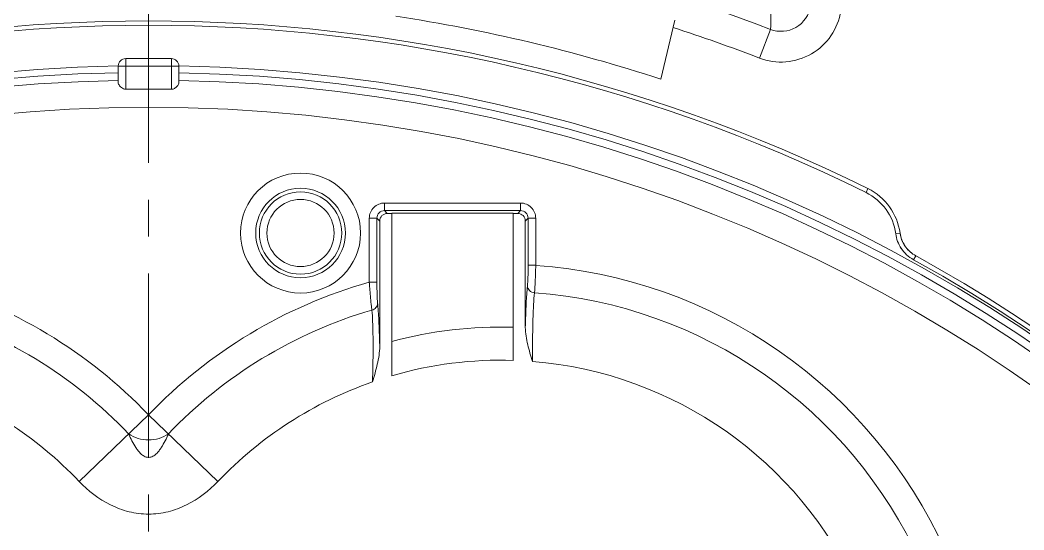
# Model space of a CAD drawing. Header units: millimetres. Extents: x 1815 to 2350, y 526 to 985.
# Drawn here: x 2005.5 to 2071.9, y 844.9 to 878.6 of the extents above; entities that cross this region are included whole.
import ezdxf

# ---------------------------------------------------------------- set-up
doc = ezdxf.new("R2010")
doc.units = ezdxf.units.MM
doc.header["$LTSCALE"] = 16.334999
doc.linetypes.add('CENTER', pattern=[0.6, 0.375, -0.075, 0.075, -0.075])
doc.linetypes.add('HIDDEN', pattern=[0.2, 0.1, -0.1])
doc.layers.get('0').update_dxf_attribs({"lineweight": 18})
doc.layers.add('DEFAULT_2', color=8, linetype='HIDDEN', lineweight=18)

msp = doc.modelspace()

# ---------------------------------------------------------------- linework, layer by layer
at = {"color": 1, "linetype": 'CENTER', "ltscale": 1.990327}
msp.add_line((2013.998, 596.071), (2013.998, 941.071), dxfattribs=at)
at = {"color": 7, "linetype": 'Continuous'}
for p, q in [((2047.874, 874.718), (2048.802, 878.627)), ((2054.388, 876.116), (2055.117, 878.012)), ((2012.491, 876.075), (2012.491, 874.049)), ((2015.506, 876.075), (2012.491, 876.075)), ((2015.506, 874.049), (2015.506, 876.075)), ((2011.988, 874.513), (2011.988, 875.572)), ((2011.988, 875.572), (2015.7, 875.572)), ((2016.008, 874.513), (2016.008, 875.572)), ((2061.442, 867.218), (2061.569, 867.475)), ((2029.6, 866.019), (2029.6, 866.521)), ((2038.596, 866.521), (2029.6, 866.521)), ((2038.596, 866.521), (2038.596, 866.019)), ((2029.6, 866.019), (2029.786, 865.833)), ((2029.6, 866.019), (2038.596, 866.019)), ((2029.786, 865.833), (2030.078, 865.833)), ((2030.078, 855.091), (2030.078, 865.859)), ((2030.078, 865.859), (2038.118, 865.859)), ((2038.118, 856.11), (2038.118, 865.859)), ((2038.118, 865.833), (2038.411, 865.833)), ((2038.411, 865.833), (2038.596, 866.019)), ((2028.596, 865.517), (2028.596, 861.278)), ((2028.596, 865.517), (2029.098, 865.517)), ((2029.098, 861.278), (2029.098, 865.517)), ((2029.284, 865.331), (2029.098, 865.517)), ((2029.284, 857.044), (2029.284, 865.331)), ((2039.098, 865.517), (2038.913, 865.331)), ((2038.913, 865.331), (2038.913, 858.288)), ((2039.098, 865.517), (2039.098, 862.399)), ((2039.098, 865.517), (2039.6, 865.517)), ((2039.6, 862.398), (2039.6, 865.517)), ((2063.407, 864.484), (2063.692, 864.523)), ((2064.582, 862.77), (2064.727, 863.032)), ((2064.712, 863.041), (2064.727, 863.032)), ((2039.6, 862.398), (2039.098, 862.398)), ((2029.098, 861.278), (2028.596, 861.278)), ((2013.998, 852.499), (2009.409, 848.101)), ((2018.587, 848.101), (2013.998, 852.499))]:
    msp.add_line(p, q, dxfattribs=at)
for centre, radius in [((2013.998, 771.071), 101.783), ((2024.048, 864.536), 3.969), ((2024.048, 864.536), 2.965), ((2024.048, 864.536), 2.724), ((2024.048, 864.536), 2.222)]:
    msp.add_circle(centre, radius, dxfattribs=at)
for centre, radius, start, end in [((2013.998, 771.071), 114.574, 68.96819, 84.30236), ((2055.824, 879.85), 4, 248.96819, 351.17266), ((2055.824, 879.85), 1.969, 248.96819, 351.17266), ((2013.998, 771.071), 107.502, 63.7358, 116.2642), ((2013.998, 771.071), 107.215, 63.7358, 116.2642), ((2013.998, 771.071), 109.042, 71.90088, 81.36966), ((2013.998, 771.071), 112.542, 68.96819, 72.04844), ((2013.998, 771.071), 104.542, 91.10143, 88.88734), ((2012.491, 875.572), 0.503, 90, 177.54712), ((2015.506, 875.572), 0.503, 2.45288, 90), ((2013.998, 771.071), 104.092, 91.10644, 88.8863), ((2013.998, 771.071), 103.581, 91.11024, 88.88976), ((2013.998, 771.071), 102.989, 89.1613, 90.8387), ((2059.857, 864.006), 3.582, 7.67105, 63.7358), ((2059.857, 864.006), 3.868, 7.76306, 63.7358), ((2029.6, 865.517), 1.003, 89.96643, 180.03357), ((2038.597, 865.517), 1.003, 359.96751, 90.03249), ((2065.7, 864.794), 2.314, 187.70303, 213.32773), ((2065.671, 864.796), 1.999, 187.78723, 225.45108), ((2013.998, 771.071), 105.025, 294.43578, 61.12697), ((2065.694, 864.818), 2.031, 225.4669, 238.68029), ((2065.674, 864.786), 1.993, 238.7054, 241.12461), ((2013.998, 771.071), 104.725, 119.08004, 61.11754), ((2037.313, 830.257), 32.222, 24.3853, 85.92932), ((1990.684, 830.257), 32.222, 43.65183, 74.30568), ((2037.313, 830.257), 32.222, 105.69432, 136.34816), ((2037.301, 830.242), 30.424, 24.38503, 85.8148), ((1990.636, 830.184), 30.493, 43.65758, 73.63812), ((2037.361, 830.183), 30.494, 106.36223, 136.34221), ((2037.313, 830.257), 28.057, 88.35478, 104.94274), ((2037.313, 830.257), 25.866, 88.21542, 106.24165), ((2037.313, 830.257), 25.866, 24.36888, 85.39354), ((1990.684, 830.257), 25.866, 43.61996, 70.80176), ((2037.313, 830.257), 25.866, 109.19789, 136.38005)]:
    msp.add_arc(centre, radius, start, end, dxfattribs=at)
for centre, major_axis, start_param, end_param in [((2029.787, 865.33), (0.356, -0.356), 2.357564, 3.925621), ((2038.409, 865.33), (0.356, 0.356), 5.499157, 7.067214)]:
    msp.add_ellipse(centre, major_axis=major_axis, ratio=0.997265, start_param=start_param, end_param=end_param, dxfattribs=at)
for points, knots in [([(2055.035, 881.202), (2055.073, 880.844), (2055.116, 880.159), (2055.148, 879.338), (2055.158, 878.765), (2055.159, 878.433), (2055.149, 878.191), (2055.134, 878.058), (2055.117, 878.012)], [0, 0, 0, 0, 1.081984, 2.056512, 2.466095, 2.802664, 3.050355, 3.196882, 3.196882, 3.196882, 3.196882]), ([(2011.988, 874.513), (2011.988, 874.43), (2012.085, 874.244), (2012.241, 874.114), (2012.345, 874.075)], [0, 0, 0, 0, 0.2537524, 0.5910477, 0.5910477, 0.5910477, 0.5910477]), ([(2015.506, 874.049), (2015.58, 874.048), (2015.723, 874.092), (2015.876, 874.223), (2015.976, 874.363), (2016.008, 874.466), (2016.008, 874.513)], [0, 0, 0, 0, 0.2251397, 0.4266116, 0.5993756, 0.7406136, 0.7406136, 0.7406136, 0.7406136]), ([(2029.6, 866.019), (2029.472, 866.019), (2029.204, 865.913), (2029.098, 865.645), (2029.098, 865.517)], [0, 0, 0, 0, 0.3916836, 0.783336, 0.783336, 0.783336, 0.783336]), ([(2039.098, 865.517), (2039.099, 865.645), (2038.992, 865.913), (2038.725, 866.019), (2038.596, 866.019)], [0, 0, 0, 0, 0.3916836, 0.783336, 0.783336, 0.783336, 0.783336]), ([(2039.053, 861.03), (2039.073, 861.215), (2039.091, 861.672), (2039.098, 862.128), (2039.098, 862.399)], [0, 0, 0, 0, 0.556995, 1.369353, 1.369353, 1.369353, 1.369353]), ([(2039.522, 860.586), (2039.547, 860.832), (2039.575, 861.437), (2039.594, 862.041), (2039.6, 862.398)], [0, 0, 0, 0, 0.742061, 1.813925, 1.813925, 1.813925, 1.813925]), ([(2028.596, 861.278), (2028.605, 861.145), (2028.64, 860.663), (2028.68, 860.182), (2028.719, 859.833)], [0, 0, 0, 0, 0.398332, 1.450049, 1.450049, 1.450049, 1.450049]), ([(2029.098, 861.278), (2029.098, 861.008), (2029.105, 860.546), (2029.122, 860.083), (2029.141, 859.892)], [0, 0, 0, 0, 0.81079, 1.386739, 1.386739, 1.386739, 1.386739]), ([(2038.913, 858.288), (2038.925, 858.826), (2038.955, 859.74), (2039.012, 860.655), (2039.053, 861.03)], [0, 0, 0, 0, 1.612281, 2.74628, 2.74628, 2.74628, 2.74628]), ([(2039.052, 861.023), (2039.056, 860.915), (2039.174, 860.69), (2039.402, 860.593), (2039.522, 860.583)], [0, 0, 0, 0, 0.3289116, 0.6967713, 0.6967713, 0.6967713, 0.6967713]), ([(2039.522, 860.586), (2039.492, 860.328), (2039.451, 859.71), (2039.39, 858.195), (2039.382, 856.937), (2039.389, 856.04)], [0, 0, 0, 0, 0.779236, 1.857317, 4.550234, 4.550234, 4.550234, 4.550234]), ([(2028.719, 859.833), (2028.723, 859.795), (2028.738, 859.664), (2028.754, 859.533), (2028.769, 859.441)], [0, 0, 0, 0, 0.1162608, 0.3949044, 0.3949044, 0.3949044, 0.3949044]), ([(2029.144, 859.865), (2029.141, 859.77), (2029.053, 859.572), (2028.87, 859.464), (2028.769, 859.438)], [0, 0, 0, 0, 0.2877513, 0.604679, 0.604679, 0.604679, 0.604679]), ([(2029.178, 859.494), (2029.175, 859.531), (2029.165, 859.666), (2029.152, 859.8), (2029.142, 859.898)], [0, 0, 0, 0, 0.1108609, 0.4058738, 0.4058738, 0.4058738, 0.4058738]), ([(2028.77, 859.442), (2028.795, 859.178), (2028.824, 858.549), (2028.838, 857.919), (2028.842, 857.554)], [0, 0, 0, 0, 0.795016, 1.889384, 1.889384, 1.889384, 1.889384]), ([(2029.227, 858.698), (2029.224, 858.771), (2029.21, 859.036), (2029.193, 859.302), (2029.178, 859.494)], [0, 0, 0, 0, 0.21838, 0.7974237, 0.7974237, 0.7974237, 0.7974237]), ([(2029.284, 857.044), (2029.281, 857.193), (2029.267, 857.745), (2029.247, 858.296), (2029.227, 858.698)], [0, 0, 0, 0, 0.447402, 1.655139, 1.655139, 1.655139, 1.655139]), ([(2039.39, 856.039), (2039.276, 856.407), (2039.046, 857.139), (2038.913, 857.906), (2038.913, 858.29)], [0, 0, 0, 0, 1.155275, 2.308468, 2.308468, 2.308468, 2.308468]), ([(2028.842, 857.554), (2028.844, 857.331), (2028.847, 856.375), (2028.83, 855.418), (2028.807, 854.684)], [0, 0, 0, 0, 0.668418, 2.870176, 2.870176, 2.870176, 2.870176]), ([(2028.807, 854.684), (2028.922, 855.07), (2029.147, 855.841), (2029.284, 856.642), (2029.284, 857.044)], [0, 0, 0, 0, 1.208004, 2.414744, 2.414744, 2.414744, 2.414744]), ([(2012.687, 851.248), (2013.06, 850.984), (2013.998, 850.712), (2014.937, 850.984), (2015.31, 851.248)], [0, 0, 0, 0, 1.38738, 2.774759, 2.774759, 2.774759, 2.774759]), ([(2015.309, 851.225), (2015.243, 851.073), (2015.101, 850.771), (2014.892, 850.404), (2014.691, 850.125), (2014.512, 849.925), (2014.29, 849.75), (2013.998, 849.661), (2013.707, 849.751), (2013.484, 849.925), (2013.305, 850.125), (2013.104, 850.404), (2012.896, 850.771), (2012.753, 851.073), (2012.687, 851.225)], [0, 0, 0, 0, 0.497318, 1.004245, 1.263781, 1.530209, 1.808675, 2.10716, 2.404294, 2.68321, 2.949647, 3.209287, 3.715988, 4.213343, 4.213343, 4.213343, 4.213343]), ([(2018.587, 848.101), (2017.991, 847.475), (2016.935, 846.659), (2015.303, 846.045), (2013.998, 845.88), (2012.694, 846.045), (2011.061, 846.659), (2010.006, 847.475), (2009.409, 848.101)], [0, 0, 0, 0, 2.601933, 3.90713, 5.211724, 6.516326, 7.821516, 10.423494, 10.423494, 10.423494, 10.423494])]:
    msp.add_open_spline(points, degree=3, knots=knots, dxfattribs=at)
for points in [[(2012.345, 874.075), (2012.391, 874.058), (2012.441, 874.048), (2012.491, 874.049)], [(2063.766, 863.525), (2063.969, 863.215), (2064.257, 862.949), (2064.582, 862.77)]]:
    msp.add_open_spline(points, degree=3, dxfattribs=at)
at = {"layer": 'DEFAULT_2', "color": 8, "linetype": 'HIDDEN'}
for p, q in [((2016.008, 875.572), (2015.7, 875.572)), ((2061.569, 867.475), (2061.575, 867.486)), ((2063.69, 864.529), (2063.703, 864.524)), ((2063.692, 864.523), (2063.703, 864.524))]:
    msp.add_line(p, q, dxfattribs=at)
for centre, radius, start, end in [((2012.491, 875.572), 0.503, 177.54712, 180), ((2015.506, 875.572), 0.503, 0, 2.45288), ((2065.692, 864.793), 2.007, 187.71964, 238.7054)]:
    msp.add_arc(centre, radius, start, end, dxfattribs=at)

doc.saveas('drawing.dxf')
